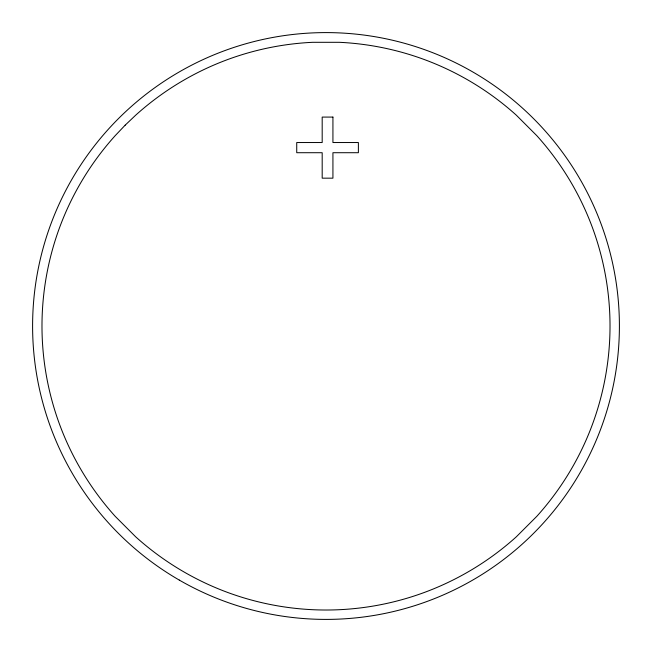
<?xml version="1.0" encoding="UTF-8"?>
<svg xmlns="http://www.w3.org/2000/svg" width="652" height="652" viewBox="0 0 652 652"><rect width="100%" height="100%" fill="white"/><g stroke="black" fill="none" stroke-linecap="round" stroke-linejoin="round"><path stroke-width="0.98" d="M125.168 125.168L115.184 135.673A285.283 285.283 0 0 0 67.604 208.118A281.827 281.827 0 0 0 57.294 234.011A284.989 284.989 0 0 0 43.252 299.276A282.487 282.487 0 0 0 42.298 339.374A285.005 285.005 0 0 0 53.268 405.234A281.827 281.827 0 0 0 67.604 443.882A285.274 285.274 0 0 0 115.184 516.319L135.673 536.816A285.283 285.283 0 0 0 208.118 584.396A281.794 281.794 0 0 0 234.011 594.706A284.997 284.997 0 0 0 299.276 608.748A282.536 282.536 0 0 0 339.374 609.702A284.989 284.989 0 0 0 405.234 598.74A281.77 281.77 0 0 0 443.882 584.396A285.274 285.274 0 0 0 516.319 536.816L536.816 516.327A285.283 285.283 0 0 0 584.396 443.882A281.803 281.803 0 0 0 594.706 417.989A284.997 284.997 0 0 0 608.748 352.724A282.503 282.503 0 0 0 609.702 312.626A284.989 284.989 0 0 0 598.732 246.766A281.819 281.819 0 0 0 584.396 208.118A285.283 285.283 0 0 0 536.816 135.681L516.327 115.184A285.307 285.307 0 0 0 443.882 67.612A281.892 281.892 0 0 0 417.989 57.294A284.696 284.696 0 0 0 339.374 42.307L312.626 42.307A284.688 284.688 0 0 0 246.766 53.268A281.9 281.9 0 0 0 208.118 67.604A285.307 285.307 0 0 0 135.681 115.184L125.168 125.168M332.927 117.083L322.186 117.083L322.186 142.535L296.733 142.535L296.733 152.715L322.186 152.715L322.186 178.167L332.927 178.167L332.927 152.715L358.38 152.715L358.38 142.535L332.927 142.535L332.927 117.083M179.3 580.093A293.4 293.4 0 0 0 619.4 326A293.4 293.4 0 0 0 179.3 71.907A293.4 293.4 0 0 0 179.3 580.093"/></g></svg>
